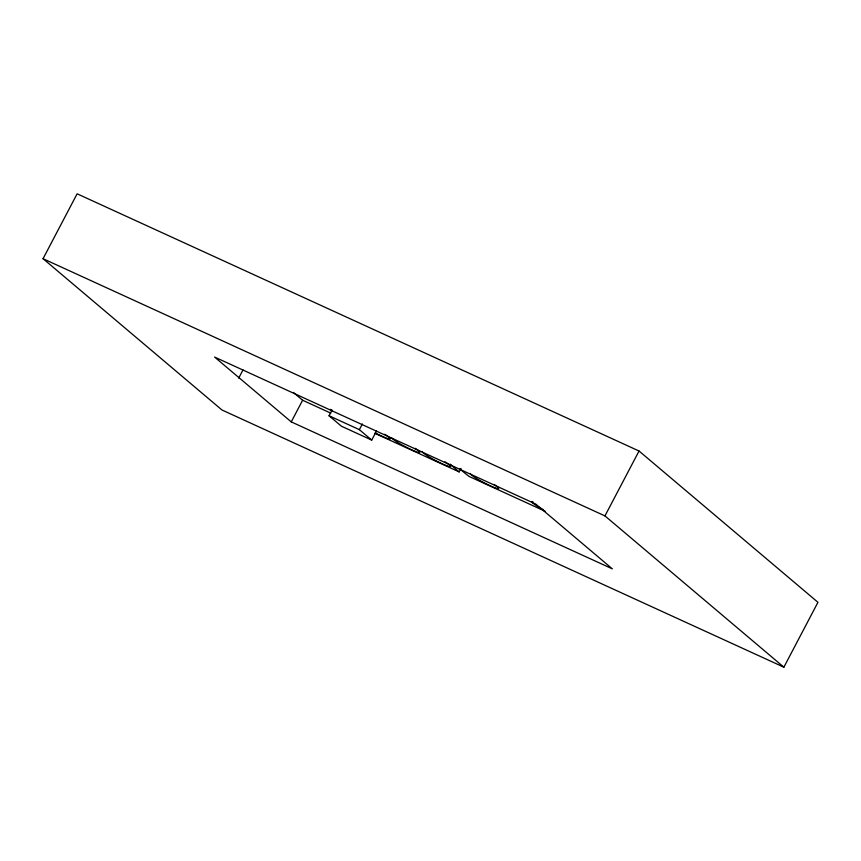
<?xml version="1.0" encoding="UTF-8"?>
<svg xmlns="http://www.w3.org/2000/svg" width="861" height="861" viewBox="0 0 861 861"><rect width="100%" height="100%" fill="white"/><g stroke="black" fill="none" stroke-linecap="round" stroke-linejoin="round"><path stroke-width="1.29" d="M43.05 258.698L77.124 193.8L639.034 451.013L817.95 602.302L783.876 667.2L221.966 409.987L43.05 258.698L604.96 515.911L783.876 667.2M238.691 378.13L243.028 369.864M291.255 421.879L214.583 357.046L535.671 504.019L612.343 568.863L291.255 421.879L302.609 400.247L293.407 392.465M376.505 430.984L371.726 440.089L341.419 426.217L329.063 415.777L332.055 410.084M371.726 440.089L359.371 429.65L362.363 423.956M374.761 433.277L459.15 471.903L460.99 468.395M604.96 515.911L639.034 451.013M302.609 400.247L330.742 413.119M545.357 511.369L469.18 476.488A141.947 15.573 27.7 0 1 459.623 468.632M329.063 415.777L359.371 429.65M459.15 471.903A163.439 17.93 27.7 0 1 450.357 464.165M444.922 461.787A15.982 1.754 27.7 0 1 441.93 463.648A15.982 1.754 27.7 0 1 422.331 451.444M543.334 509.69A15.982 1.754 27.7 0 1 532.83 501.586M494.042 484.442A15.982 1.754 27.7 0 1 489.522 485.421A15.982 1.754 27.7 0 1 470.493 473.496M415.174 448.333A15.982 1.754 27.7 0 1 412.344 450.088A15.982 1.754 27.7 0 1 391.658 437.926M384.716 434.235A15.982 1.754 27.7 0 1 389.495 438.959A15.982 1.754 27.7 0 1 375.385 432.965M332.378 410.772A15.982 1.754 27.7 0 1 330.506 409.352"/></g></svg>
